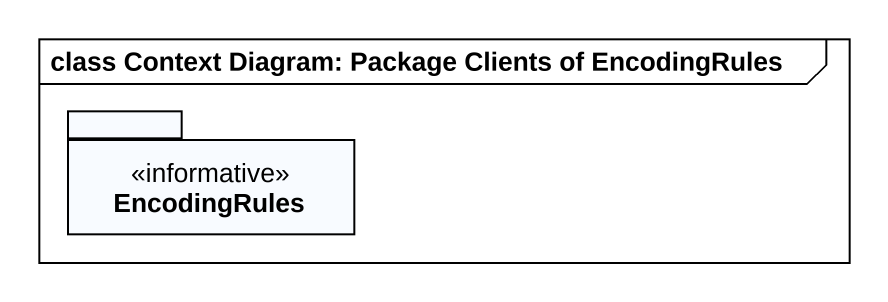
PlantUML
@startuml
mainframe class Context Diagram: Package Clients of EncodingRules
package EncodingRules <<informative>> {
}
@enduml
